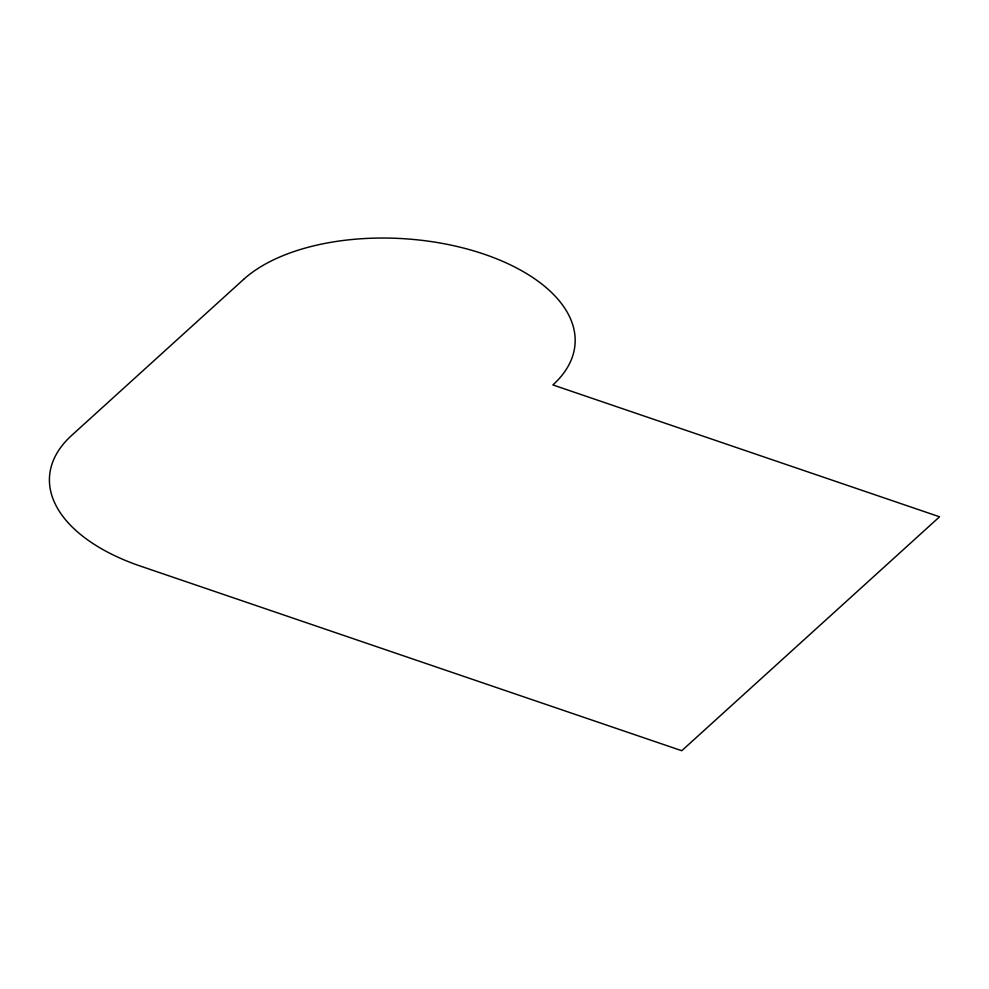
<?xml version="1.0" encoding="UTF-8"?>
<svg xmlns="http://www.w3.org/2000/svg" width="989" height="989" viewBox="0 0 989 989"><rect width="100%" height="100%" fill="white"/><g stroke="black" fill="none" stroke-linecap="round" stroke-linejoin="round"><path stroke-width="1.48" d="M243.566 279.43L71.69 435.383A177.204 93.634 3.7 0 0 140.426 566.104L681.755 750.725L939.55 516.802L552.888 384.931A177.204 93.634 3.7 0 0 484.165 254.198A177.204 93.634 3.7 0 0 243.566 279.43"/></g></svg>
